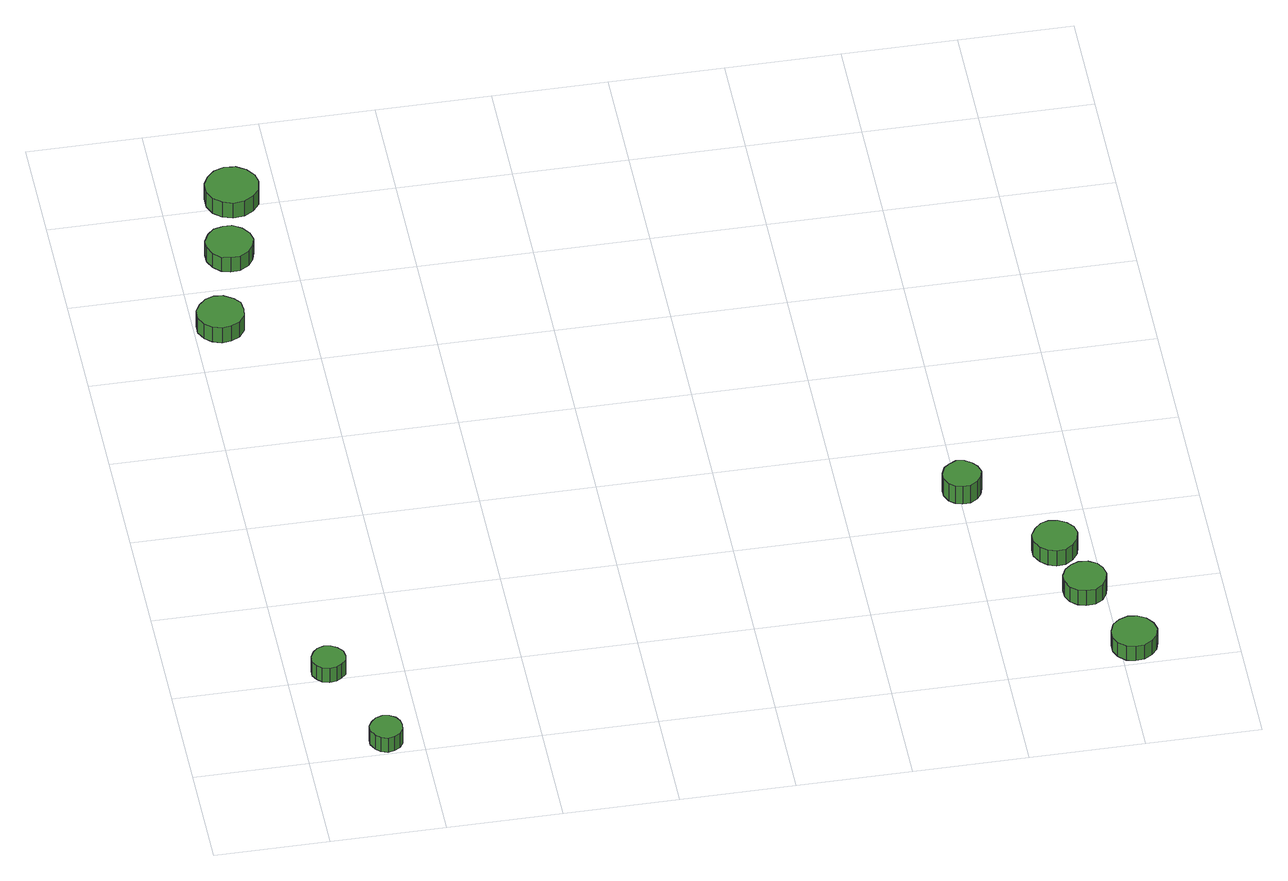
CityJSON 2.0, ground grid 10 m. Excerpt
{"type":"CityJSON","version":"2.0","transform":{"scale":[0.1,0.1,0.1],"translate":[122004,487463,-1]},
"CityObjects":{
"tree1":{"type":"SolitaryVegetationObject","attributes":{"function":"something"},"geometry":[{"type":"MultiSurface","lod":"1","boundaries":[[[0,1,2,3,4,5,6,7,8,9,10,11,12,13,14]],[[15,16,17,18,19,20,21,22,23,24,25,26,27,28,29]],[[0,29,28,1]],[[1,28,27,2]],[[2,27,26,3]],[[3,26,25,4]],[[4,25,24,5]],[[5,24,23,6]],[[6,23,22,7]],[[7,22,21,8]],[[8,21,20,9]],[[9,20,19,10]],[[10,19,18,11]],[[11,18,17,12]],[[12,17,16,13]],[[13,16,15,14]],[[14,15,29,0]]]}]},
"tree2":{"type":"SolitaryVegetationObject","attributes":{"function":"something"},"geometry":[{"type":"MultiSurface","lod":"1","boundaries":[[[30,31,32,33,34,35,36,37,38,39,40,41,42,43,44]],[[45,46,47,48,49,50,51,52,53,54,55,56,57,58,59]],[[30,59,58,31]],[[31,58,57,32]],[[32,57,56,33]],[[33,56,55,34]],[[34,55,54,35]],[[35,54,53,36]],[[36,53,52,37]],[[37,52,51,38]],[[38,51,50,39]],[[39,50,49,40]],[[40,49,48,41]],[[41,48,47,42]],[[42,47,46,43]],[[43,46,45,44]],[[44,45,59,30]]]}]},
"tree3":{"type":"SolitaryVegetationObject","attributes":{"function":"something"},"geometry":[{"type":"MultiSurface","lod":"1","boundaries":[[[60,61,62,63,64,65,66,67,68,69,70,71,72,73,74]],[[75,76,77,78,79,80,81,82,83,84,85,86,87,88,89]],[[60,89,88,61]],[[61,88,87,62]],[[62,87,86,63]],[[63,86,85,64]],[[64,85,84,65]],[[65,84,83,66]],[[66,83,82,67]],[[67,82,81,68]],[[68,81,80,69]],[[69,80,79,70]],[[70,79,78,71]],[[71,78,77,72]],[[72,77,76,73]],[[73,76,75,74]],[[74,75,89,60]]]}]},
"tree4":{"type":"SolitaryVegetationObject","attributes":{"function":"something"},"geometry":[{"type":"MultiSurface","lod":"1","boundaries":[[[90,91,92,93,94,95,96,97,98,99,100,101,102,103,104]],[[105,106,107,108,109,110,111,112,113,114,115,116,117,118,119]],[[90,119,118,91]],[[91,118,117,92]],[[92,117,116,93]],[[93,116,115,94]],[[94,115,114,95]],[[95,114,113,96]],[[96,113,112,97]],[[97,112,111,98]],[[98,111,110,99]],[[99,110,109,100]],[[100,109,108,101]],[[101,108,107,102]],[[102,107,106,103]],[[103,106,105,104]],[[104,105,119,90]]]}]},
"tree5":{"type":"SolitaryVegetationObject","attributes":{"function":"something"},"geometry":[{"type":"MultiSurface","lod":"1","boundaries":[[[120,121,122,123,124,125,126,127,128,129,130,131,132,133,134]],[[135,136,137,138,139,140,141,142,143,144,145,146,147,148,149]],[[120,149,148,121]],[[121,148,147,122]],[[122,147,146,123]],[[123,146,145,124]],[[124,145,144,125]],[[125,144,143,126]],[[126,143,142,127]],[[127,142,141,128]],[[128,141,140,129]],[[129,140,139,130]],[[130,139,138,131]],[[131,138,137,132]],[[132,137,136,133]],[[133,136,135,134]],[[134,135,149,120]]]}]},
"tree6":{"type":"SolitaryVegetationObject","attributes":{"function":"something"},"geometry":[{"type":"MultiSurface","lod":"1","boundaries":[[[150,151,152,153,154,155,156,157,158,159,160,161,162,163,164]],[[165,166,167,168,169,170,171,172,173,174,175,176,177,178,179]],[[150,179,178,151]],[[151,178,177,152]],[[152,177,176,153]],[[153,176,175,154]],[[154,175,174,155]],[[155,174,173,156]],[[156,173,172,157]],[[157,172,171,158]],[[158,171,170,159]],[[159,170,169,160]],[[160,169,168,161]],[[161,168,167,162]],[[162,167,166,163]],[[163,166,165,164]],[[164,165,179,150]]]}]},
"tree7":{"type":"SolitaryVegetationObject","attributes":{"function":"something"}},
"tree8":{"type":"SolitaryVegetationObject","attributes":{"function":"something"},"geometry":[{"type":"MultiSurface","lod":"1","boundaries":[[[180,181,182,183,184,185,186,187,188,189,190,191,192,193,194]],[[195,196,197,198,199,200,201,202,203,204,205,206,207,208,209]],[[180,209,208,181]],[[181,208,207,182]],[[182,207,206,183]],[[183,206,205,184]],[[184,205,204,185]],[[185,204,203,186]],[[186,203,202,187]],[[187,202,201,188]],[[188,201,200,189]],[[189,200,199,190]],[[190,199,198,191]],[[191,198,197,192]],[[192,197,196,193]],[[193,196,195,194]],[[194,195,209,180]]]}]},
"tree9":{"type":"SolitaryVegetationObject","attributes":{"function":"something"},"geometry":[{"type":"MultiSurface","lod":"1","boundaries":[[[210,211,212,213,214,215,216,217,218,219,220,221,222,223,224]],[[225,226,227,228,229,230,231,232,233,234,235,236,237,238,239]],[[210,239,238,211]],[[211,238,237,212]],[[212,237,236,213]],[[213,236,235,214]],[[214,235,234,215]],[[215,234,233,216]],[[216,233,232,217]],[[217,232,231,218]],[[218,231,230,219]],[[219,230,229,220]],[[220,229,228,221]],[[221,228,227,222]],[[222,227,226,223]],[[223,226,225,224]],[[224,225,239,210]]]}]},
"tree10":{"type":"SolitaryVegetationObject","attributes":{"function":"something"},"geometry":[{"type":"MultiSurface","lod":"1","boundaries":[[[240,241,242,243,244,245,246,247,248,249,250,251,252,253,254]],[[255,256,257,258,259,260,261,262,263,264,265,266,267,268,269]],[[240,269,268,241]],[[241,268,267,242]],[[242,267,266,243]],[[243,266,265,244]],[[244,265,264,245]],[[245,264,263,246]],[[246,263,262,247]],[[247,262,261,248]],[[248,261,260,249]],[[249,260,259,250]],[[250,259,258,251]],[[251,258,257,252]],[[252,257,256,253]],[[253,256,255,254]],[[254,255,269,240]]]}]},
"tree11":{"type":"SolitaryVegetationObject","attributes":{"function":"something"}},
"tree12":{"type":"SolitaryVegetationObject","attributes":{"function":"something"}},
"tree13":{"type":"SolitaryVegetationObject","attributes":{"function":"something"}}
},
"vertices":[
[51,111,23],[50,117,23],[46,122,23],[41,125,23],[35,126,23],[29,124,23],[25,120,23],[22,114,23],[22,108,23],[25,103,23],[29,99,23],[35,97,23],[41,98,23],[46,101,23],[50,105,23],[50,105,7],[46,101,7],[41,98,7],[35,97,7],[29,99,7],[25,103,7],[22,108,7],[22,114,7],[25,120,7],[29,124,7],[35,126,7],[41,125,7],[46,122,7],[50,117,7],[51,111,7],
[83,17,23],[82,22,23],[79,27,23],[74,30,23],[68,31,23],[62,29,23],[58,25,23],[55,20,23],[55,14,23],[58,8,23],[62,4,23],[68,2,23],[74,3,23],[79,6,23],[82,11,23],[82,11,7],[79,6,7],[74,3,7],[68,2,7],[62,4,7],[58,8,7],[55,14,7],[55,20,7],[58,25,7],[62,29,7],[68,31,7],[74,30,7],[79,27,7],[82,22,7],[83,17,7],
[43,554,24],[42,563,24],[37,569,24],[29,574,24],[21,575,24],[13,572,24],[7,566,24],[3,559,24],[3,550,24],[7,542,24],[13,537,24],[21,534,24],[29,535,24],[37,539,24],[42,546,24],[42,546,7],[37,539,7],[29,535,7],[21,534,7],[13,537,7],[7,542,7],[3,550,7],[3,559,7],[7,566,7],[13,572,7],[21,575,7],[29,574,7],[37,569,7],[42,563,7],[43,554,7],
[67,641,23],[65,649,23],[60,656,23],[52,661,23],[44,661,23],[36,659,23],[30,653,23],[26,645,23],[26,637,23],[30,629,23],[36,623,23],[44,621,23],[52,621,23],[60,626,23],[65,633,23],[65,633,7],[60,626,7],[52,621,7],[44,621,7],[36,623,7],[30,629,7],[26,637,7],[26,645,7],[30,653,7],[36,659,7],[44,661,7],[52,661,7],[60,656,7],[65,649,7],[67,641,7],
[84,710,24],[82,719,24],[76,727,24],[68,732,24],[58,733,24],[49,730,24],[42,723,24],[38,715,24],[38,705,24],[42,696,24],[49,690,24],[58,687,24],[68,688,24],[76,693,24],[82,700,24],[82,700,7],[76,693,7],[68,688,7],[58,687,7],[49,690,7],[42,696,7],[38,705,7],[38,715,7],[42,723,7],[49,730,7],[58,733,7],[68,732,7],[76,727,7],[82,719,7],[84,710,7],
[620,240,27],[618,247,27],[614,252,27],[608,256,27],[601,257,27],[595,254,27],[590,250,27],[587,243,27],[587,237,27],[590,230,27],[595,226,27],[601,224,27],[608,224,27],[614,228,27],[618,233,27],[618,233,7],[614,228,7],[608,224,7],[601,224,7],[595,226,7],[590,230,7],[587,237,7],[587,243,7],[590,250,7],[595,254,7],[601,257,7],[608,256,7],[614,252,7],[618,247,7],[620,240,7],
[702,97,25],[700,105,25],[696,111,25],[689,115,25],[681,116,25],[674,113,25],[668,108,25],[665,101,25],[665,93,25],[668,86,25],[674,81,25],[681,79,25],[689,79,25],[696,83,25],[700,90,25],[700,90,8],[696,83,8],[689,79,8],[681,79,8],[674,81,8],[668,86,8],[665,93,8],[665,101,8],[668,108,8],[674,113,8],[681,116,8],[689,115,8],[696,111,8],[700,105,8],[702,97,8],
[687,152,25],[685,160,25],[680,166,25],[673,170,25],[665,171,25],[658,169,25],[652,163,25],[648,156,25],[648,148,25],[652,140,25],[658,135,25],[665,132,25],[673,133,25],[680,137,25],[685,144,25],[685,144,8],[680,137,8],[673,133,8],[665,132,8],[658,135,8],[652,140,8],[648,148,8],[648,156,8],[652,163,8],[658,169,8],[665,171,8],[673,170,8],[680,166,8],[685,160,8],[687,152,8],
[732,22,24],[730,30,24],[725,37,24],[718,41,24],[710,42,24],[702,39,24],[696,34,24],[693,26,24],[693,18,24],[696,11,24],[702,5,24],[710,3,24],[718,4,24],[725,8,24],[730,14,24],[730,14,8],[725,8,8],[718,4,8],[710,3,8],[702,5,8],[696,11,8],[693,18,8],[693,26,8],[696,34,8],[702,39,8],[710,42,8],[718,41,8],[725,37,8],[730,30,8],[732,22,8]
]}
